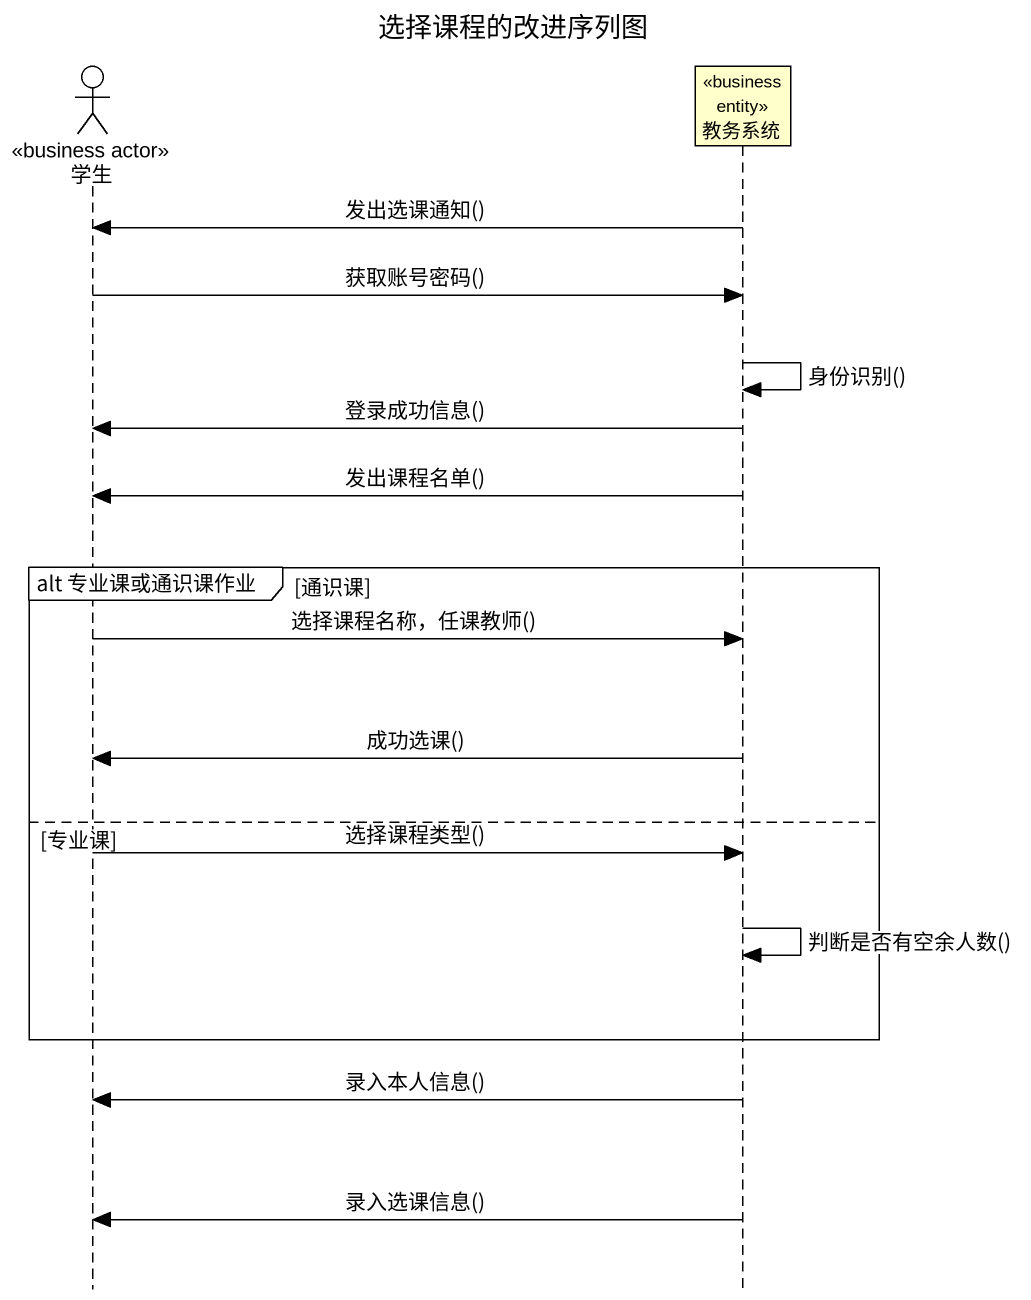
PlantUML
@startuml
title 选择课程的改进序列图
hide footbox
actor 学生 <<business actor>>
participant 教务系统 <<business entity>>

教务系统 -> 学生 : 发出选课通知()
学生 -> 教务系统 : 获取账号密码()
教务系统 -> 教务系统 : 身份识别()
教务系统 -> 学生 : 登录成功信息()
教务系统 -> 学生 : 发出课程名单()
group alt 专业课或通识课作业 [通识课]
  学生 -> 教务系统 : 选择课程名称，任课教师()
  教务系统 -> 学生 : 成功选课()
else 专业课
  学生 -> 教务系统 : 选择课程类型()
  教务系统 -> 教务系统 : 判断是否有空余人数()
end
教务系统 -> 学生 : 录入本人信息()
教务系统 -> 学生 : 录入选课信息()
@enduml
